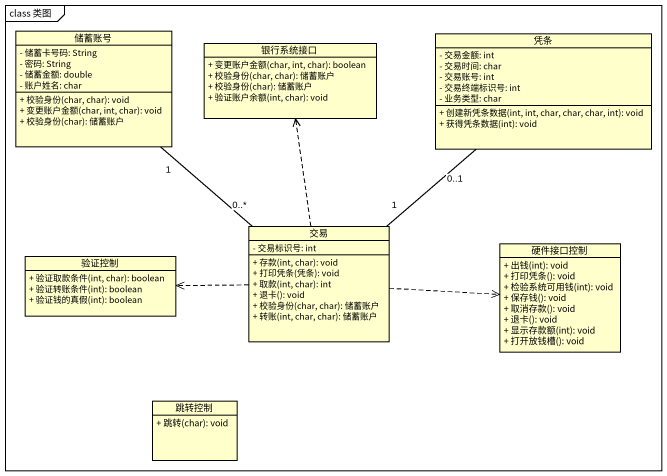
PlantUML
@startuml
mainframe class 类图
hide circle
hide empty members
skinparam classAttributeIconSize 0
class 储蓄账号 {
  - 储蓄卡号码: String
  - 密码: String
  - 储蓄金额: double
  - 账户姓名: char
  + 校验身份(char, char): void
  + 变更账户金额(char, int, char): void
  + 校验身份(char): 储蓄账户
}
class 银行系统接口 {
  + 变更账户金额(char, int, char): boolean
  + 校验身份(char, char): 储蓄账户
  + 校验身份(char): 储蓄账户
  + 验证账户余额(int, char): void
}
class 凭条 {
  - 交易金额: int
  - 交易时间: char
  - 交易账号: int
  - 交易终端标识号: int
  - 业务类型: char
  + 创建新凭条数据(int, int, char, char, char, int): void
  + 获得凭条数据(int): void
}
class 交易 {
  - 交易标识号: int
  + 存款(int, char): void
  + 打印凭条(凭条): void
  + 取款(int, char): int
  + 退卡(): void
  + 校验身份(char, char): 储蓄账户
  + 转账(int, char, char): 储蓄账户
}
class 硬件接口控制 {
  + 出钱(int): void
  + 打印凭条(): void
  + 检验系统可用钱(int): void
  + 保存钱(): void
  + 取消存款(): void
  + 退卡(): void
  + 显示存款额(int): void
  + 打开放钱槽(): void
}
class 验证控制 {
  + 验证取款条件(int, char): boolean
  + 验证转账条件(int): boolean
  + 验证钱的真假(int): boolean
}
class 跳转控制 {
  + 跳转(char): void
}
交易 "0..*" -up- "1" 储蓄账号
交易 .up.> 银行系统接口
交易 "1" -up- "0..1" 凭条
交易 .right.> 硬件接口控制
交易 .left.> 验证控制
@enduml
